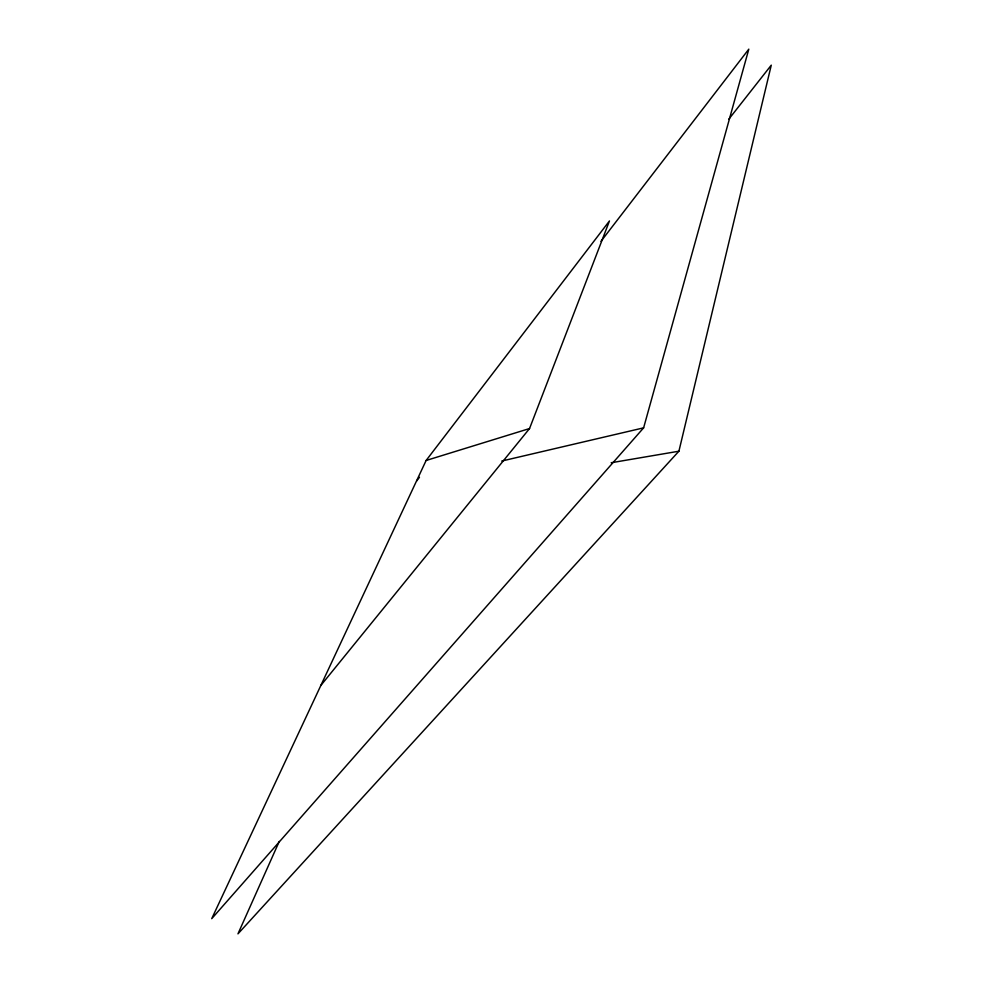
<?xml version="1.0" encoding="UTF-8"?>
<svg xmlns="http://www.w3.org/2000/svg" width="983" height="983" viewBox="0 0 983 983"><rect width="100%" height="100%" fill="white"/><g stroke="black" fill="none" stroke-linecap="round" stroke-linejoin="round"><path stroke-width="1.47" d="M279.258 841.423L237.96 933.85L678.909 451.209L771.274 65.161L728.661 119.361M320.704 685.606L529.542 428.551L609.46 220.954L426.118 460.474L211.726 918.675L643.619 427.851L748.813 49.15L600.969 241.339M416.657 480.957L419.458 477.308M426.118 460.474L529.542 428.551M501.76 461.039L643.619 427.851M611.18 462.747L678.909 451.209"/></g></svg>
